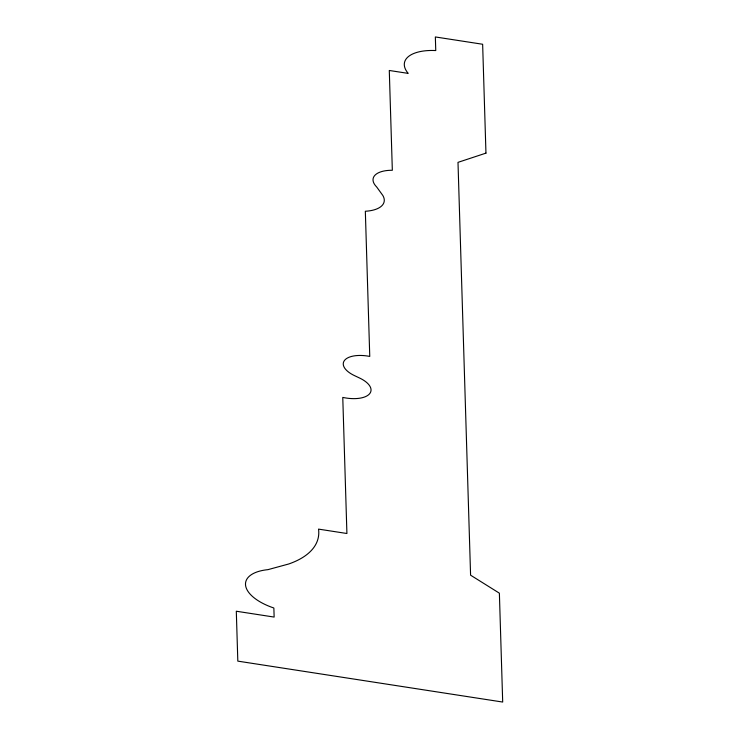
<?xml version="1.0" encoding="UTF-8"?>
<svg xmlns="http://www.w3.org/2000/svg" width="739" height="739" viewBox="0 0 739 739"><rect width="100%" height="100%" fill="white"/><g stroke="black" fill="none" stroke-linecap="round" stroke-linejoin="round"><path stroke-width="1.11" d="M485.957 153.13L457.995 162.358L470.586 575.182L499.379 593.177L502.696 702.05L237.819 661.128L236.304 611.227L274.141 617.074L273.864 608.003A43.841 20.249 11.7 0 1 245.616 585.648A43.841 20.249 11.7 0 1 267.961 569.649L288.635 564.014A112.513 51.952 11.7 0 0 318.537 529.115L346.914 533.503L342.767 397.406A25.708 11.87 11.7 0 0 369.509 393.869A25.708 11.87 11.7 0 0 359.634 378.054L354.406 375.578A25.135 11.602 11.7 0 1 344.568 360.336A25.135 11.602 11.7 0 1 369.759 356.42L365.334 211.252A32.83 15.159 11.7 0 0 382.793 195.41L376.631 186.912A28.267 13.053 11.7 0 1 392.335 170.275L389.287 70.473L408.205 73.392A41.513 19.168 11.7 0 1 435.761 50.557L435.345 36.95L482.641 44.257L485.957 153.13"/></g></svg>
